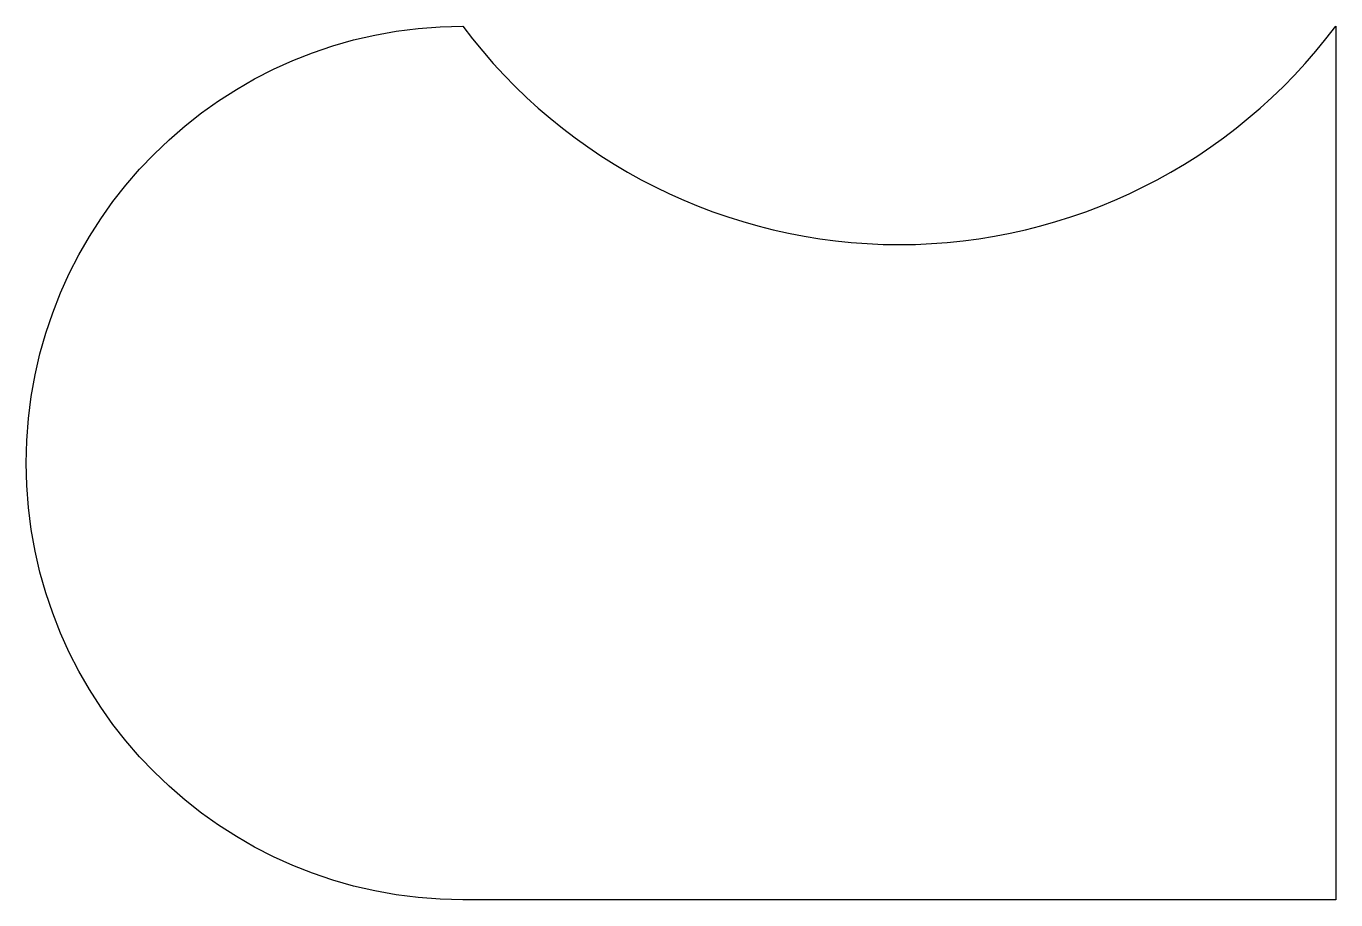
# Model space of a CAD drawing. Header units: millimetres. Extents: x -15 to 0, y 0 to 10.
import ezdxf

# ---------------------------------------------------------------- set-up
doc = ezdxf.new("R2010")
doc.units = ezdxf.units.MM
doc.layers.add('CUT', color=1, linetype='Continuous')

msp = doc.modelspace()

# ---------------------------------------------------------------- linework, layer by layer
at = {"layer": 'CUT', "extrusion": (0, 0, -1)}
msp.add_lwpolyline([(0, 0), (10, 0, 1), (10, 10, -0.5), (0, 10)], format="xyb", close=True, dxfattribs=at)

doc.saveas('drawing.dxf')
